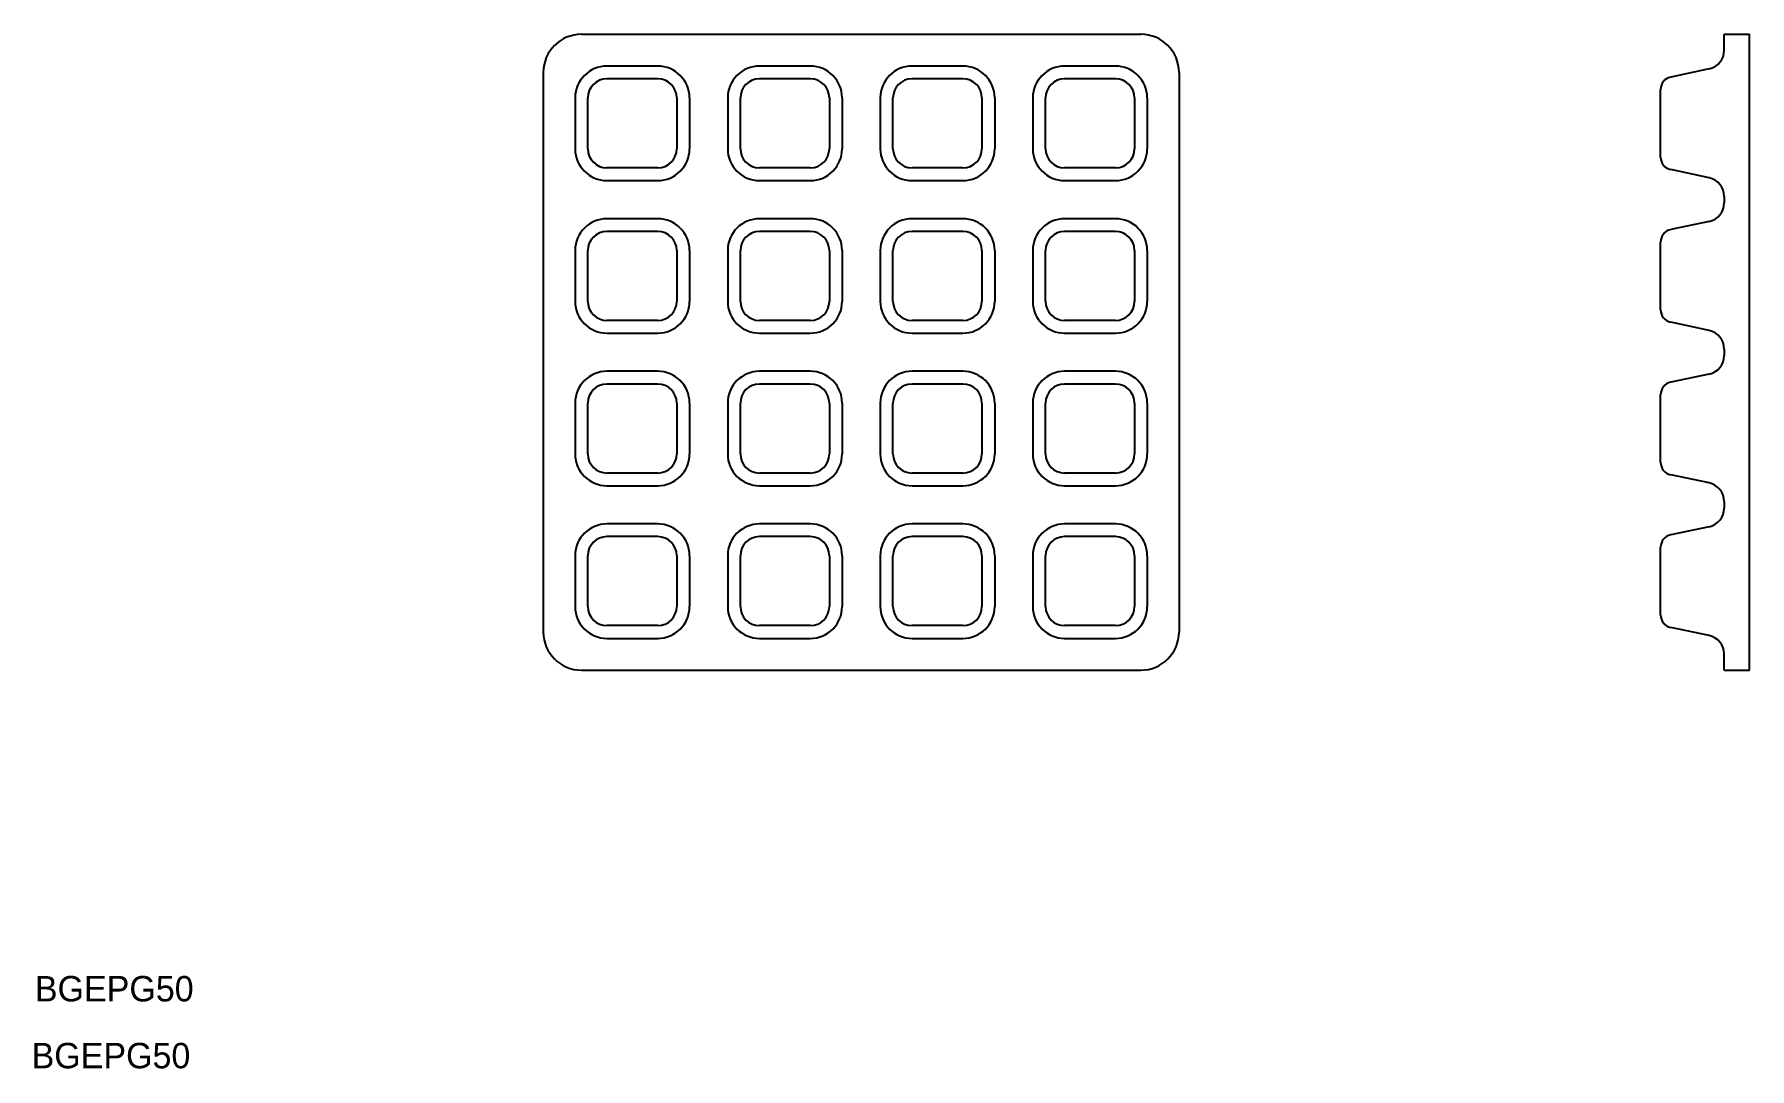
# Model space of a CAD drawing. Extents: x 19 to 154, y 530 to 612.
import ezdxf

# ---------------------------------------------------------------- set-up
doc = ezdxf.new("R2010")
doc.units = 0
doc.layers.get('0').update_dxf_attribs({"linetype": 'CONTINUOUS'})

msp = doc.modelspace()

# ---------------------------------------------------------------- linework, layer by layer
at = {"color": 7, "linetype": 'CONTINUOUS'}
for p, q in [((62.1, 611.64), (106.1, 611.64)), ((151.98, 611.64), (153.98, 611.64)), ((151.98, 610.39), (151.98, 611.64)), ((153.98, 561.64), (153.98, 611.64)), ((59.1, 608.64), (59.1, 564.64)), ((68.1, 609.14), (64.1, 609.14)), ((80.1, 609.14), (76.1, 609.14)), ((92.1, 609.14), (88.1, 609.14)), ((104.1, 609.14), (100.1, 609.14)), ((109.1, 608.64), (109.1, 564.64)), ((150.8, 608.92), (147.78, 608.28)), ((68.1, 608.14), (64.1, 608.14)), ((80.1, 608.14), (76.1, 608.14)), ((92.1, 608.14), (88.1, 608.14)), ((104.1, 608.14), (100.1, 608.14)), ((146.98, 601.98), (146.98, 607.3)), ((61.6, 606.64), (61.6, 602.64)), ((62.6, 602.64), (62.6, 606.64)), ((69.6, 606.64), (69.6, 602.64)), ((70.6, 606.64), (70.6, 602.64)), ((73.6, 606.64), (73.6, 602.64)), ((74.6, 602.64), (74.6, 606.64)), ((81.6, 606.64), (81.6, 602.64)), ((82.6, 606.64), (82.6, 602.64)), ((85.6, 606.64), (85.6, 602.64)), ((86.6, 602.64), (86.6, 606.64)), ((93.6, 606.64), (93.6, 602.64)), ((94.6, 606.64), (94.6, 602.64)), ((97.6, 606.64), (97.6, 602.64)), ((98.6, 602.64), (98.6, 606.64)), ((105.6, 606.64), (105.6, 602.64)), ((106.6, 606.64), (106.6, 602.64)), ((68.1, 601.14), (64.1, 601.14)), ((80.1, 601.14), (76.1, 601.14)), ((92.1, 601.14), (88.1, 601.14)), ((104.1, 601.14), (100.1, 601.14)), ((150.8, 600.36), (147.78, 601)), ((64.1, 600.14), (68.1, 600.14)), ((76.1, 600.14), (80.1, 600.14)), ((88.1, 600.14), (92.1, 600.14)), ((100.1, 600.14), (104.1, 600.14)), ((151.98, 598.89), (151.98, 598.39)), ((68.1, 597.14), (64.1, 597.14)), ((80.1, 597.14), (76.1, 597.14)), ((92.1, 597.14), (88.1, 597.14)), ((104.1, 597.14), (100.1, 597.14)), ((150.8, 596.92), (147.78, 596.28)), ((68.1, 596.14), (64.1, 596.14)), ((80.1, 596.14), (76.1, 596.14)), ((92.1, 596.14), (88.1, 596.14)), ((104.1, 596.14), (100.1, 596.14)), ((146.98, 589.98), (146.98, 595.3)), ((61.6, 594.64), (61.6, 590.64)), ((62.6, 590.64), (62.6, 594.64)), ((69.6, 594.64), (69.6, 590.64)), ((70.6, 594.64), (70.6, 590.64)), ((73.6, 594.64), (73.6, 590.64)), ((74.6, 590.64), (74.6, 594.64)), ((81.6, 594.64), (81.6, 590.64)), ((82.6, 594.64), (82.6, 590.64)), ((85.6, 594.64), (85.6, 590.64)), ((86.6, 590.64), (86.6, 594.64)), ((93.6, 594.64), (93.6, 590.64)), ((94.6, 594.64), (94.6, 590.64)), ((97.6, 594.64), (97.6, 590.64)), ((98.6, 590.64), (98.6, 594.64)), ((105.6, 594.64), (105.6, 590.64)), ((106.6, 594.64), (106.6, 590.64)), ((68.1, 589.14), (64.1, 589.14)), ((80.1, 589.14), (76.1, 589.14)), ((92.1, 589.14), (88.1, 589.14)), ((104.1, 589.14), (100.1, 589.14)), ((150.8, 588.36), (147.78, 589)), ((64.1, 588.14), (68.1, 588.14)), ((76.1, 588.14), (80.1, 588.14)), ((88.1, 588.14), (92.1, 588.14)), ((100.1, 588.14), (104.1, 588.14)), ((151.98, 586.89), (151.98, 586.39)), ((68.1, 585.14), (64.1, 585.14)), ((80.1, 585.14), (76.1, 585.14)), ((92.1, 585.14), (88.1, 585.14)), ((104.1, 585.14), (100.1, 585.14)), ((150.8, 584.92), (147.78, 584.28)), ((68.1, 584.14), (64.1, 584.14)), ((80.1, 584.14), (76.1, 584.14)), ((92.1, 584.14), (88.1, 584.14)), ((104.1, 584.14), (100.1, 584.14)), ((146.98, 577.98), (146.98, 583.3)), ((61.6, 582.64), (61.6, 578.64)), ((62.6, 578.64), (62.6, 582.64)), ((69.6, 582.64), (69.6, 578.64)), ((70.6, 582.64), (70.6, 578.64)), ((73.6, 582.64), (73.6, 578.64)), ((74.6, 578.64), (74.6, 582.64)), ((81.6, 582.64), (81.6, 578.64)), ((82.6, 582.64), (82.6, 578.64)), ((85.6, 582.64), (85.6, 578.64)), ((86.6, 578.64), (86.6, 582.64)), ((93.6, 582.64), (93.6, 578.64)), ((94.6, 582.64), (94.6, 578.64)), ((97.6, 582.64), (97.6, 578.64)), ((98.6, 578.64), (98.6, 582.64)), ((105.6, 582.64), (105.6, 578.64)), ((106.6, 582.64), (106.6, 578.64)), ((68.1, 577.14), (64.1, 577.14)), ((64.1, 576.14), (68.1, 576.14)), ((80.1, 577.14), (76.1, 577.14)), ((76.1, 576.14), (80.1, 576.14)), ((92.1, 577.14), (88.1, 577.14)), ((88.1, 576.14), (92.1, 576.14)), ((104.1, 577.14), (100.1, 577.14)), ((100.1, 576.14), (104.1, 576.14)), ((150.8, 576.36), (147.78, 577)), ((151.98, 574.89), (151.98, 574.39)), ((68.1, 573.14), (64.1, 573.14)), ((68.1, 572.14), (64.1, 572.14)), ((80.1, 573.14), (76.1, 573.14)), ((80.1, 572.14), (76.1, 572.14)), ((92.1, 573.14), (88.1, 573.14)), ((92.1, 572.14), (88.1, 572.14)), ((104.1, 573.14), (100.1, 573.14)), ((104.1, 572.14), (100.1, 572.14)), ((150.8, 572.92), (147.78, 572.28)), ((146.98, 565.98), (146.98, 571.3)), ((61.6, 570.64), (61.6, 566.64)), ((62.6, 566.64), (62.6, 570.64)), ((69.6, 570.64), (69.6, 566.64)), ((70.6, 570.64), (70.6, 566.64)), ((73.6, 570.64), (73.6, 566.64)), ((74.6, 566.64), (74.6, 570.64)), ((81.6, 570.64), (81.6, 566.64)), ((82.6, 570.64), (82.6, 566.64)), ((85.6, 570.64), (85.6, 566.64)), ((86.6, 566.64), (86.6, 570.64)), ((93.6, 570.64), (93.6, 566.64)), ((94.6, 570.64), (94.6, 566.64)), ((97.6, 570.64), (97.6, 566.64)), ((98.6, 566.64), (98.6, 570.64)), ((105.6, 570.64), (105.6, 566.64)), ((106.6, 570.64), (106.6, 566.64)), ((68.1, 565.14), (64.1, 565.14)), ((64.1, 564.14), (68.1, 564.14)), ((80.1, 565.14), (76.1, 565.14)), ((76.1, 564.14), (80.1, 564.14)), ((92.1, 565.14), (88.1, 565.14)), ((88.1, 564.14), (92.1, 564.14)), ((104.1, 565.14), (100.1, 565.14)), ((100.1, 564.14), (104.1, 564.14)), ((150.8, 564.36), (147.78, 565)), ((151.98, 561.64), (151.98, 562.89)), ((62.1, 561.64), (106.1, 561.64)), ((151.98, 561.64), (153.98, 561.64))]:
    msp.add_line(p, q, dxfattribs=at)
for centre, radius, start, end in [((62.1, 608.64), 3, 90, 180), ((106.1, 608.64), 3, 0, 90), ((150.48, 610.39), 1.5, 282, 360), ((64.1, 606.64), 2.5, 90, 180), ((68.1, 606.64), 2.5, 0, 90), ((76.1, 606.64), 2.5, 90, 180), ((80.1, 606.64), 2.5, 0, 90), ((88.1, 606.64), 2.5, 90, 180), ((92.1, 606.64), 2.5, 0, 90), ((100.1, 606.64), 2.5, 90, 180), ((104.1, 606.64), 2.5, 0, 90), ((64.1, 606.64), 1.5, 90, 180), ((68.1, 606.64), 1.5, 0, 90), ((76.1, 606.64), 1.5, 90, 180), ((80.1, 606.64), 1.5, 0, 90), ((88.1, 606.64), 1.5, 90, 180), ((92.1, 606.64), 1.5, 0, 90), ((100.1, 606.64), 1.5, 90, 180), ((104.1, 606.64), 1.5, 0, 90), ((147.98, 607.3), 1, 102, 180), ((64.1, 602.64), 2.5, 180, 270), ((64.1, 602.64), 1.5, 180, 270), ((68.1, 602.64), 2.5, 270, 0), ((68.1, 602.64), 1.5, 270, 0), ((76.1, 602.64), 2.5, 180, 270), ((76.1, 602.64), 1.5, 180, 270), ((80.1, 602.64), 2.5, 270, 0), ((80.1, 602.64), 1.5, 270, 0), ((88.1, 602.64), 2.5, 180, 270), ((88.1, 602.64), 1.5, 180, 270), ((92.1, 602.64), 2.5, 270, 0), ((92.1, 602.64), 1.5, 270, 0), ((100.1, 602.64), 2.5, 180, 270), ((100.1, 602.64), 1.5, 180, 270), ((104.1, 602.64), 2.5, 270, 0), ((104.1, 602.64), 1.5, 270, 0), ((147.98, 601.98), 1, 180, 258), ((150.48, 598.89), 1.5, 0, 78), ((150.48, 598.39), 1.5, 282, 360), ((64.1, 594.64), 2.5, 90, 180), ((68.1, 594.64), 2.5, 0, 90), ((76.1, 594.64), 2.5, 90, 180), ((80.1, 594.64), 2.5, 0, 90), ((88.1, 594.64), 2.5, 90, 180), ((92.1, 594.64), 2.5, 0, 90), ((100.1, 594.64), 2.5, 90, 180), ((104.1, 594.64), 2.5, 0, 90), ((64.1, 594.64), 1.5, 90, 180), ((68.1, 594.64), 1.5, 0, 90), ((76.1, 594.64), 1.5, 90, 180), ((80.1, 594.64), 1.5, 0, 90), ((88.1, 594.64), 1.5, 90, 180), ((92.1, 594.64), 1.5, 0, 90), ((100.1, 594.64), 1.5, 90, 180), ((104.1, 594.64), 1.5, 0, 90), ((147.98, 595.3), 1, 102, 180), ((64.1, 590.64), 2.5, 180, 270), ((64.1, 590.64), 1.5, 180, 270), ((68.1, 590.64), 2.5, 270, 0), ((68.1, 590.64), 1.5, 270, 0), ((76.1, 590.64), 2.5, 180, 270), ((76.1, 590.64), 1.5, 180, 270), ((80.1, 590.64), 2.5, 270, 0), ((80.1, 590.64), 1.5, 270, 0), ((88.1, 590.64), 2.5, 180, 270), ((88.1, 590.64), 1.5, 180, 270), ((92.1, 590.64), 2.5, 270, 0), ((92.1, 590.64), 1.5, 270, 0), ((100.1, 590.64), 2.5, 180, 270), ((100.1, 590.64), 1.5, 180, 270), ((104.1, 590.64), 2.5, 270, 0), ((104.1, 590.64), 1.5, 270, 0), ((147.98, 589.98), 1, 180, 258), ((150.48, 586.89), 1.5, 0, 78), ((150.48, 586.39), 1.5, 282, 360), ((64.1, 582.64), 2.5, 90, 180), ((68.1, 582.64), 2.5, 0, 90), ((76.1, 582.64), 2.5, 90, 180), ((80.1, 582.64), 2.5, 0, 90), ((88.1, 582.64), 2.5, 90, 180), ((92.1, 582.64), 2.5, 0, 90), ((100.1, 582.64), 2.5, 90, 180), ((104.1, 582.64), 2.5, 0, 90), ((147.98, 583.3), 1, 102, 180), ((64.1, 582.64), 1.5, 90, 180), ((68.1, 582.64), 1.5, 0, 90), ((76.1, 582.64), 1.5, 90, 180), ((80.1, 582.64), 1.5, 0, 90), ((88.1, 582.64), 1.5, 90, 180), ((92.1, 582.64), 1.5, 0, 90), ((100.1, 582.64), 1.5, 90, 180), ((104.1, 582.64), 1.5, 0, 90), ((64.1, 578.64), 2.5, 180, 270), ((64.1, 578.64), 1.5, 180, 270), ((68.1, 578.64), 2.5, 270, 0), ((68.1, 578.64), 1.5, 270, 0), ((76.1, 578.64), 2.5, 180, 270), ((76.1, 578.64), 1.5, 180, 270), ((80.1, 578.64), 2.5, 270, 0), ((80.1, 578.64), 1.5, 270, 0), ((88.1, 578.64), 2.5, 180, 270), ((88.1, 578.64), 1.5, 180, 270), ((92.1, 578.64), 2.5, 270, 0), ((92.1, 578.64), 1.5, 270, 0), ((100.1, 578.64), 2.5, 180, 270), ((100.1, 578.64), 1.5, 180, 270), ((104.1, 578.64), 2.5, 270, 0), ((104.1, 578.64), 1.5, 270, 0), ((147.98, 577.98), 1, 180, 258), ((150.48, 574.89), 1.5, 0, 78), ((150.48, 574.39), 1.5, 282, 360), ((64.1, 570.64), 2.5, 90, 180), ((64.1, 570.64), 1.5, 90, 180), ((68.1, 570.64), 2.5, 0, 90), ((68.1, 570.64), 1.5, 0, 90), ((76.1, 570.64), 2.5, 90, 180), ((76.1, 570.64), 1.5, 90, 180), ((80.1, 570.64), 2.5, 0, 90), ((80.1, 570.64), 1.5, 0, 90), ((88.1, 570.64), 2.5, 90, 180), ((88.1, 570.64), 1.5, 90, 180), ((92.1, 570.64), 2.5, 0, 90), ((92.1, 570.64), 1.5, 0, 90), ((100.1, 570.64), 2.5, 90, 180), ((100.1, 570.64), 1.5, 90, 180), ((104.1, 570.64), 2.5, 0, 90), ((104.1, 570.64), 1.5, 0, 90), ((147.98, 571.3), 1, 102, 180), ((64.1, 566.64), 2.5, 180, 270), ((64.1, 566.64), 1.5, 180, 270), ((68.1, 566.64), 2.5, 270, 0), ((68.1, 566.64), 1.5, 270, 0), ((76.1, 566.64), 2.5, 180, 270), ((76.1, 566.64), 1.5, 180, 270), ((80.1, 566.64), 2.5, 270, 0), ((80.1, 566.64), 1.5, 270, 0), ((88.1, 566.64), 2.5, 180, 270), ((88.1, 566.64), 1.5, 180, 270), ((92.1, 566.64), 2.5, 270, 0), ((92.1, 566.64), 1.5, 270, 0), ((100.1, 566.64), 2.5, 180, 270), ((100.1, 566.64), 1.5, 180, 270), ((104.1, 566.64), 2.5, 270, 0), ((104.1, 566.64), 1.5, 270, 0), ((147.98, 565.98), 1, 180, 258), ((62.1, 564.64), 3, 180, 270), ((106.1, 564.64), 3, 270, 0), ((150.48, 562.89), 1.5, 0, 78)]:
    msp.add_arc(centre, radius, start, end, dxfattribs=at)

# ---------------------------------------------------------------- texts
for p in [(19.11, 535.59), (18.85, 530.33)]:
    msp.add_text('BGEPG50', height=2, dxfattribs=at).set_placement(p)

doc.saveas('drawing.dxf')
